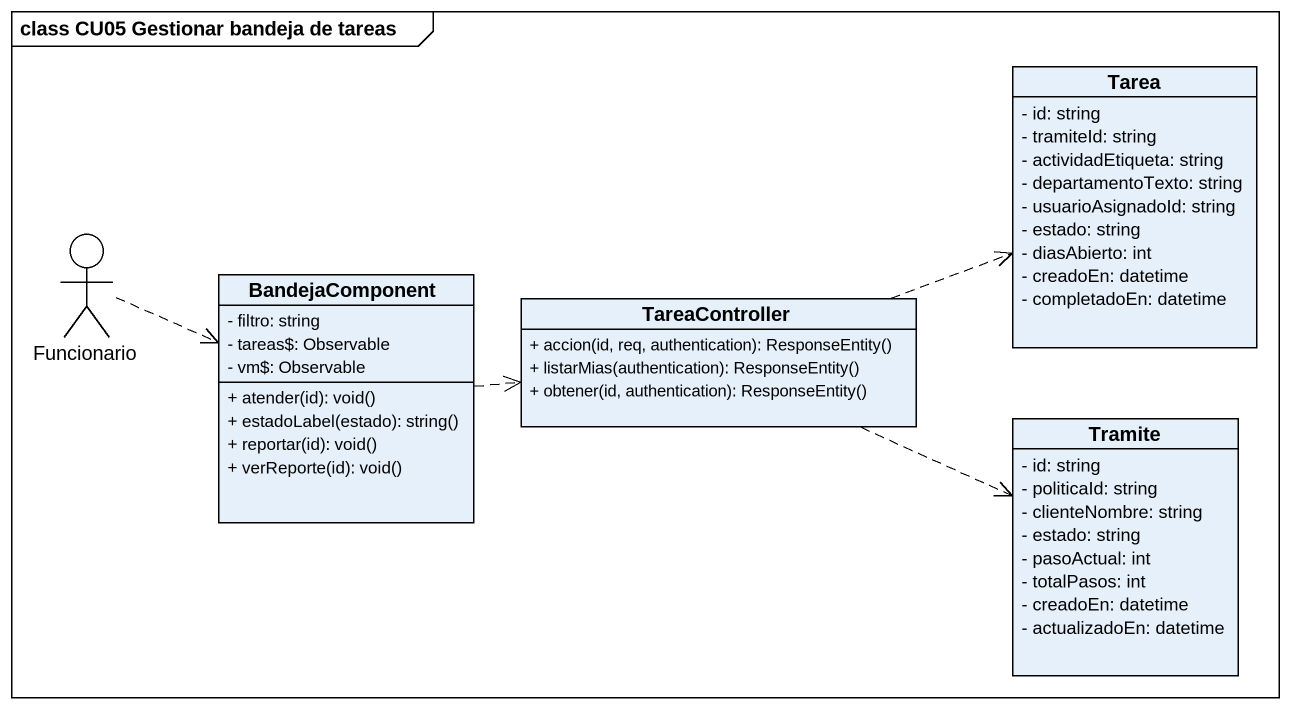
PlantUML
@startuml
mainframe class CU05 Gestionar bandeja de tareas
allowmixing
hide circle
hide empty members
skinparam classAttributeIconSize 0
class Tarea {
  - id: string
  - tramiteId: string
  - actividadEtiqueta: string
  - departamentoTexto: string
  - usuarioAsignadoId: string
  - estado: string
  - diasAbierto: int
  - creadoEn: datetime
  - completadoEn: datetime
}
actor Funcionario
class BandejaComponent {
  - filtro: string
  - tareas$: Observable
  - vm$: Observable
  + atender(id): void()
  + estadoLabel(estado): string()
  + reportar(id): void()
  + verReporte(id): void()
}
class TareaController {
  + accion(id, req, authentication): ResponseEntity()
  + listarMias(authentication): ResponseEntity()
  + obtener(id, authentication): ResponseEntity()
}
class Tramite {
  - id: string
  - politicaId: string
  - clienteNombre: string
  - estado: string
  - pasoActual: int
  - totalPasos: int
  - creadoEn: datetime
  - actualizadoEn: datetime
}
Funcionario .right.> BandejaComponent
BandejaComponent .right.> TareaController
TareaController .right.> Tarea
TareaController .right.> Tramite
@enduml
